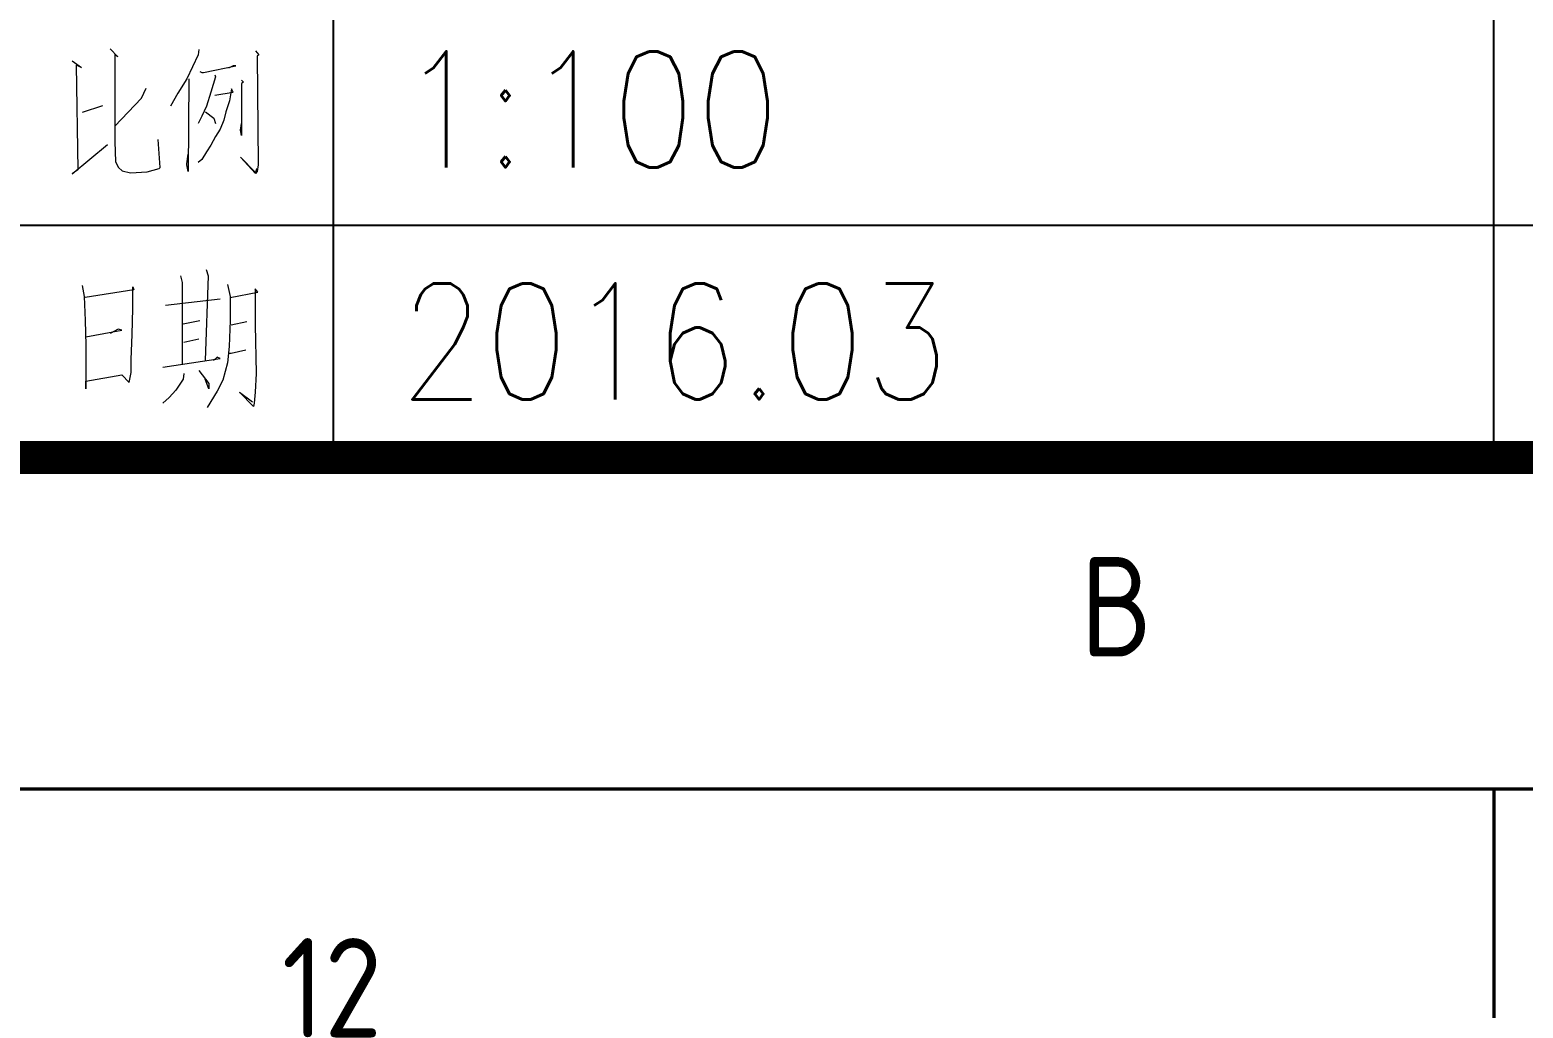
# Model space of a CAD drawing. Extents: x 238398 to 585159, y -66832 to 191741.
# Drawn here: x 528719 to 533223, y 21619 to 24570 of the extents above; entities that cross this region are included whole.
import ezdxf
from ezdxf.enums import TextEntityAlignment as Align

# ---------------------------------------------------------------- set-up
doc = ezdxf.new("R2010")
doc.units = 0
doc.header["$LTSCALE"] = 1000
doc.header["$MEASUREMENT"] = 0
doc.styles.get("Standard").update_dxf_attribs({"font": 'gbenor.shx', "bigfont": 'gbcbig.shx'})
doc.styles.add('TK', font='GEDITXT.SHX', dxfattribs={"width": 0.85, "height": 3.5, "bigfont": 'hztxt1.shx'})

# ---------------------------------------------------------------- blocks, each defined once
blk = doc.blocks.new('GEDI_WK_A1_V')
at = {"color": 3}
for points, const_width in [([(0, 841), (0, 0), (594, 0), (594, 841)], 0.1), ([(10, 816), (10, 10), (584, 10), (584, 816)], 1)]:
    blk.add_lwpolyline(points, close=True, dxfattribs=dict(at, const_width=const_width))
blk.add_text('B', height=3, dxfattribs=at).set_placement((482.625, 4), align=Align.CENTER)
blk = doc.blocks.new('GEDI_TQ_2012')
at = {"color": 2}
for p, q in [((-90, 0), (-90, 40)), ((-125, 0), (-125, 28)), ((0, 7), (-180, 7))]:
    blk.add_line(p, q, dxfattribs=at)
at = {"color": 7}
blk.add_line((0, 0), (-180, 0), dxfattribs=at)
at = {"color": 7, "lineweight": 0}
for points in [[(-131.732, 12.325), (-131.504, 12.09), (-131.591, 12.16), (-131.591, 11.47), (-131.591, 10.78), (-131.591, 10.161), (-131.591, 9.698), (-131.591, 9.666), (-131.591, 9.533), (-131.567, 8.914), (-131.481, 8.749), (-131.371, 8.647), (-131.12, 8.584), (-130.618, 8.616), (-130.258, 8.718), (-130.226, 8.749), (-130.281, 9.596)], [(-129.055, 12.306), (-129.079, 12.142), (-129.416, 11.42), (-129.69, 10.989), (-129.918, 10.597)], [(-127.354, 12.267), (-127.244, 12.142), (-127.299, 12.11), (-127.267, 8.856), (-127.267, 8.824), (-127.299, 8.628), (-127.354, 8.566), (-127.801, 9.06), (-127.354, 8.597), (-127.299, 8.73)], [(-132.877, 11.964), (-132.594, 11.768), (-132.759, 11.831), (-132.704, 8.678), (-132.877, 8.553), (-131.818, 9.439)], [(-129.024, 11.648), (-128.969, 11.616), (-128.914, 11.616), (-127.942, 11.812), (-128.02, 11.812), (-128.161, 11.749)], [(-129.361, 11.42), (-129.385, 8.628), (-129.416, 8.824), (-129.416, 8.856), (-129.385, 9.154)], [(-128.577, 11.546), (-128.553, 11.483), (-128.695, 11.02), (-128.828, 10.597), (-128.969, 10.299), (-129.079, 10.071)], [(-127.769, 11.381), (-127.714, 11.318), (-127.769, 11.287), (-127.769, 9.711), (-127.801, 9.875), (-127.769, 10.071)], [(-131.591, 9.996), (-130.783, 10.843), (-130.642, 11.141)], [(-128.577, 10.926), (-128.02, 11.02), (-128.075, 11.122), (-128.138, 10.761), (-128.248, 10.432), (-128.302, 10.173), (-128.412, 9.907), (-128.553, 9.679), (-128.695, 9.42), (-128.828, 9.216), (-128.969, 8.989), (-129.079, 8.895)], [(-132.563, 10.419), (-131.951, 10.615)], [(-128.859, 10.432), (-128.608, 10.236), (-128.553, 10.071)], [(-129.616, 5.478), (-129.561, 5.282), (-129.561, 2.827)], [(-128.839, 5.674), (-128.777, 5.478), (-128.863, 2.922)], [(-132.575, 5.188), (-132.521, 4.858), (-132.489, 4.137), (-132.466, 3.384), (-132.466, 3.282), (-132.466, 2.757), (-132.466, 2.067), (-132.466, 2.302), (-131.376, 2.498), (-131.156, 2.263), (-131.101, 2.561), (-131.101, 2.953), (-131.07, 3.706), (-131.046, 4.498), (-131.046, 5.149), (-131.015, 5.055), (-132.489, 4.827)], [(-128.196, 5.219), (-128.11, 4.858), (-128.11, 4.137), (-128.142, 3.345), (-128.196, 2.859), (-128.338, 2.333), (-128.502, 2.004), (-128.808, 1.51)], [(-128.11, 4.827), (-127.279, 4.992), (-127.357, 5.086), (-127.357, 4.066), (-127.357, 4.004), (-127.334, 2.529), (-127.357, 1.973), (-127.389, 1.643), (-127.412, 1.541), (-127.836, 1.973), (-127.444, 1.675)], [(-130.063, 4.592), (-128.416, 4.788)], [(-129.53, 4.035), (-129.028, 4.137)], [(-128.087, 4.004), (-127.608, 4.106)], [(-132.466, 3.643), (-131.376, 3.839), (-131.493, 3.87), (-131.736, 3.745)], [(-129.506, 3.478), (-129.059, 3.58)], [(-128.142, 3.149), (-128.087, 3.149), (-127.64, 3.251)], [(-130.141, 2.725), (-128.416, 2.984), (-128.502, 3.023), (-128.612, 2.922)], [(-129.506, 2.529), (-129.53, 2.365), (-129.757, 2.035), (-129.953, 1.808), (-130.141, 1.643)], [(-129.059, 2.624), (-128.753, 2.231), (-128.753, 2.067), (-128.863, 2.365)]]:
    blk.add_lwpolyline(points, dxfattribs=at)
blk.add_text('445566', height=0.0001).set_placement((-132.466, 2.302))
blk = doc.blocks.new('CEEC_TK_A1_V')
for name, p in [('GEDI_WK_A1_V', (0, 0)), ('GEDI_TQ_2012', (584, 10))]:
    blk.add_blockref(name, p)
at = {"style": 'TK', "width": 0.85}
for tag, height, p in [('PROJECTNAME', 4.75, (529, 44)), ('PHASE', 4, (571, 44)), ('DRAWINGNAME', 4.75, (539, 31))]:
    blk.add_attdef(tag, text='', height=height, dxfattribs=at).set_placement(p, align=Align.MIDDLE_CENTER)
for tag, p, height in [('APPROVE', (416, 32.75), 3.5), ('DESIGN', (461, 32.75), 3.5), ('REVIEW1', (416, 25.75), 3.5), ('DRAW', (461, 25.75), 3.5), ('REVIEW2', (416, 18.75), 3.5), ('PROPORTION', (461, 18.75), 3.5), ('DRAWINGNUMBER', (511, 18.5), 4), ('CHECK', (416, 11.75), 3.5), ('DATE', (461, 11.75), 3.5), ('VERSION', (577, 11.75), 3.5)]:
    blk.add_attdef(tag, p, '', height=height, dxfattribs=at)
blk = doc.blocks.new('GEDI_WK_A1')
at = {"color": 3, "const_width": 0.1}
blk.add_lwpolyline([(0, 0), (841, 0), (841, 594), (0, 594)], close=True, dxfattribs=at)
at = {"color": 3}
blk.add_text('12', height=3, dxfattribs=at).set_placement((805.958, 588), align=Align.MIDDLE)
blk = doc.blocks.new('CEEC_TK_A1')
blk.add_blockref('GEDI_WK_A1', (0, 0))
at = {"style": 'TK', "width": 0.85}
for tag, height, p in [('PROJECTNAME', 4.75, (776, 44)), ('PHASE', 4, (818, 44)), ('DRAWINGNAME', 4.75, (786, 31))]:
    blk.add_attdef(tag, text='', height=height, dxfattribs=at).set_placement(p, align=Align.MIDDLE_CENTER)
for tag, p, height in [('APPROVE', (663, 32.75), 3.5), ('DESIGN', (708, 32.75), 3.5), ('REVIEW1', (663, 25.75), 3.5), ('DRAW', (708, 25.75), 3.5), ('REVIEW2', (663, 18.75), 3.5), ('PROPORTION', (708, 18.75), 3.5), ('DRAWINGNUMBER', (758, 18.5), 4), ('CHECK', (663, 11.75), 3.5), ('DATE', (708, 11.75), 3.5), ('VERSION', (824, 11.75), 3.5)]:
    blk.add_attdef(tag, p, '', height=height, dxfattribs=at)

msp = doc.modelspace()

# ---------------------------------------------------------------- block references
ref = msp.add_blockref('CEEC_TK_A1_V', (483734.5, 22280.2), dxfattribs=dict(xscale=100, yscale=100, zscale=100))
ref.add_attrib('PROPORTION', '1:100', (529834.5, 24155.2), dxfattribs={"height": 350, "style": 'TK', "width": 0.85})
ref.add_attrib('DATE', '2016.03', (529834.5, 23455.2), dxfattribs={"height": 350, "style": 'TK', "width": 0.85})
at = {"xscale": 100, "yscale": 100, "zscale": 100}
msp.add_blockref('CEEC_TK_A1', (449034.5, -37119.8), dxfattribs=at)

doc.saveas('drawing.dxf')
